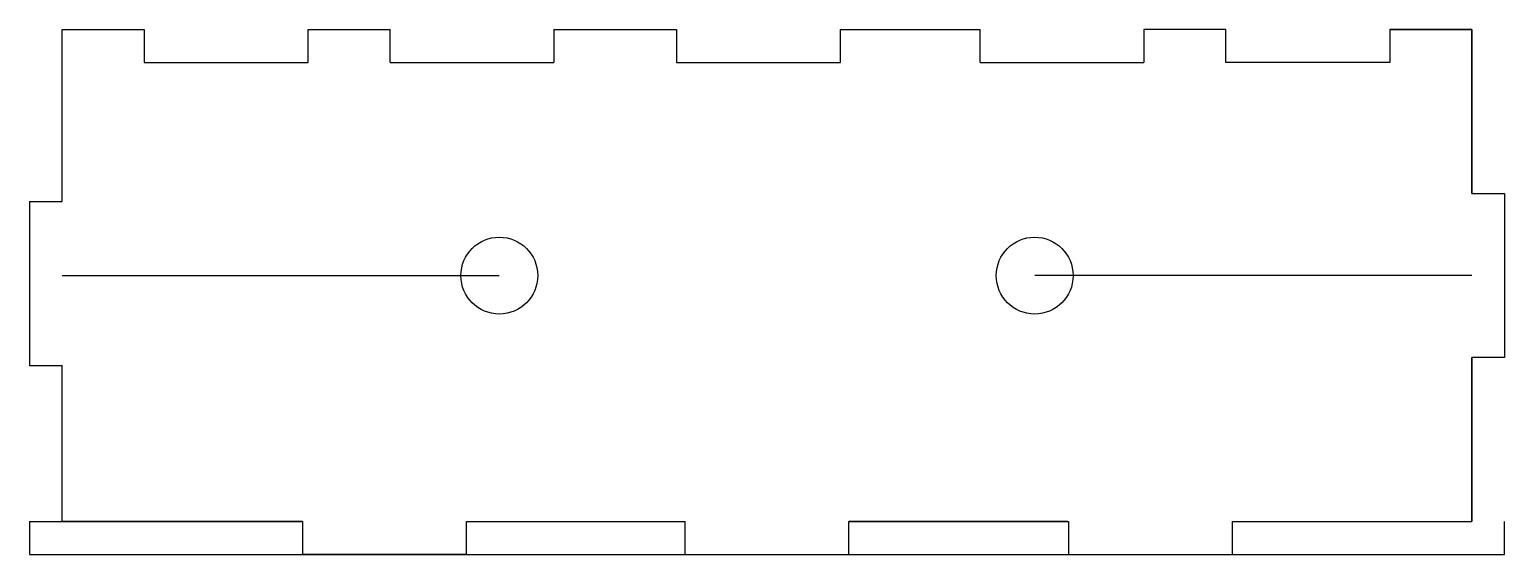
# Model space of a CAD drawing. Header units: millimetres. Extents: x -135 to 135, y 0 to 96.
import ezdxf

# ---------------------------------------------------------------- set-up
doc = ezdxf.new("R2010")
doc.units = ezdxf.units.MM
doc.layers.get('0').update_dxf_attribs({"linetype": 'CONTINUOUS'})

msp = doc.modelspace()

# ---------------------------------------------------------------- linework, layer by layer
for p, q in [((-129, 64.53), (-129, 96)), ((-129, 96), (-114, 96)), ((-129, 96), (-114, 96)), ((-114, 96), (-114, 90)), ((-84, 90), (-84, 96)), ((-84, 96), (-69, 96)), ((-69, 90), (-69, 96)), ((-39, 96), (-39, 90)), ((-39, 96), (-16.57, 96)), ((-39, 96), (-16.57, 96)), ((-16.57, 96), (-16.57, 90)), ((13.43, 90), (13.43, 96)), ((13.43, 96), (35.86, 96)), ((35.86, 96), (39, 96)), ((39, 90), (39, 96)), ((69, 96), (69, 90)), ((84, 96), (69, 96)), ((84, 90), (84, 96)), ((114, 96), (114, 90)), ((129, 96), (126.63, 96)), ((-114, 90), (-84, 90)), ((-69, 90), (-39, 90)), ((-16.57, 90), (13.43, 90)), ((39, 90), (69, 90)), ((114, 90), (84, 90)), ((129, 66), (135, 66)), ((135, 66), (135, 36)), ((-135, 64.53), (-135, 45.64)), ((-135, 64.53), (-129, 64.53)), ((-129, 51), (-49, 51)), ((129, 51), (49, 51)), ((-135, 45.64), (-135, 34.53)), ((129, 6), (129, 36)), ((135, 36), (129, 36)), ((-135, 34.53), (-129, 34.53)), ((-129, 6), (-129, 34.53)), ((-129, 6), (-129, 34.53)), ((-135, 6), (-135, 0)), ((-135, 6), (-85, 6)), ((-85, 6), (-129, 6)), ((-85, 6), (-85, 0)), ((-55, 0), (-55, 6)), ((-55, 6), (-15, 6)), ((-15, 0), (-15, 6)), ((15, 0), (15, 6)), ((15, 6), (55.2, 6)), ((55, 6), (15, 6)), ((55.2, 6), (55.2, 0)), ((85.2, 0), (85.2, 6)), ((85.2, 6), (129, 6)), ((135, 0), (135, 6)), ((-135, 0), (135, 0)), ((-15, 0), (15, 0)), ((55.2, 0), (85.2, 0))]:
    msp.add_line(p, q)
for points in [[(129, 96), (129, 66), (129, 96), (114, 96)], [(129, 36), (129, 6)], [(-85, 0), (-55, 0)]]:
    msp.add_lwpolyline(points, close=True)
for centre in [(-49, 51), (49, 51)]:
    msp.add_circle(centre, 7.03)

doc.saveas('drawing.dxf')
